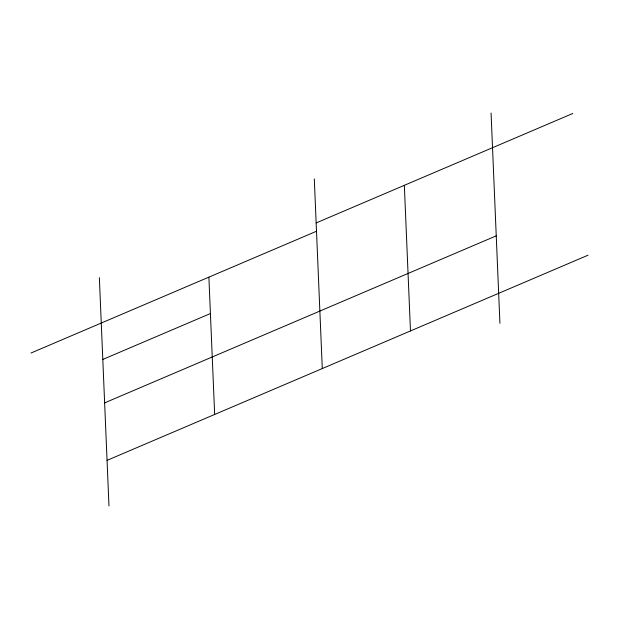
<?xml version="1.0" encoding="UTF-8"?>
<svg xmlns="http://www.w3.org/2000/svg" width="619" height="619" viewBox="0 0 619 619"><rect width="100%" height="100%" fill="white"/><g stroke="black" fill="none" stroke-linecap="round" stroke-linejoin="round"><path stroke-width="0.93" d="M316.154 222.941L572.799 113.47M30.95 353.039L316.502 231.243M102.8 359.446L210.421 313.547M104.634 402.876L496.245 235.847M107.056 460.358L588.05 255.198M491.068 113.068L499.928 323.319M404.339 185.321L410.474 330.933M314.297 178.876L322.29 368.553M208.882 277.142L214.669 414.451M99.357 277.683L108.975 505.932"/></g></svg>
